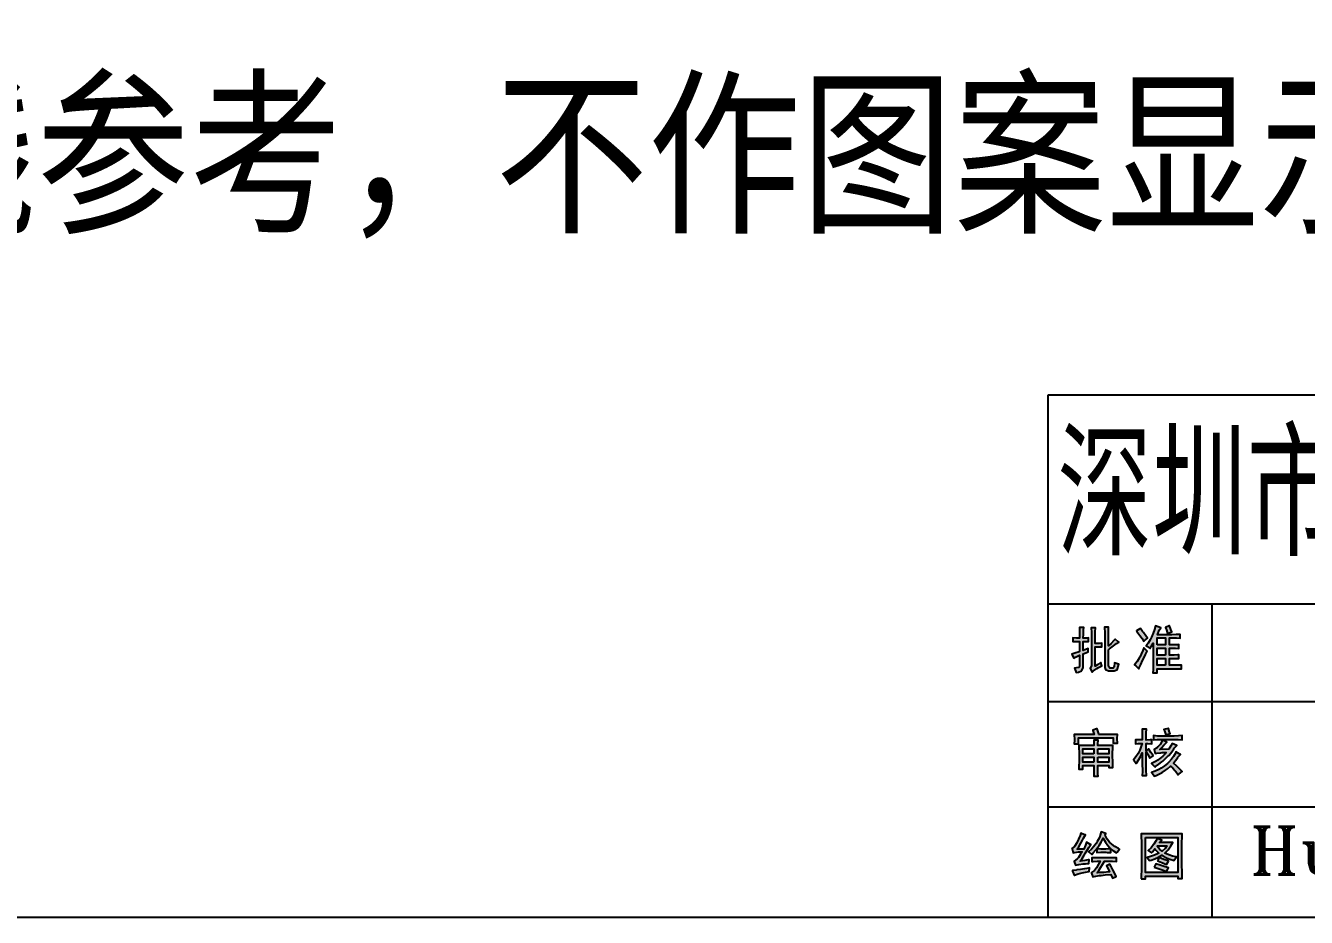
# Model space of a CAD drawing. Header units: millimetres. Extents: x 3718 to 70963, y 572 to 15149.
# Drawn here: x 4135.4 to 4191, y 574.5 to 613.2 of the extents above; entities that cross this region are included whole.
import ezdxf
from ezdxf.enums import TextEntityAlignment as Align

# ---------------------------------------------------------------- set-up
doc = ezdxf.new("R2010")
doc.units = ezdxf.units.MM
doc.header["$LTSCALE"] = 3
doc.layers.add('TEXT', color=40, linetype='Continuous')
doc.styles.add('th', font='SimSun.ttf')
doc.styles.add('外框字母3', font='romant.shx')
doc.styles.add('外框文字', font='NSimSun.ttf')

msp = doc.modelspace()

# ---------------------------------------------------------------- hatches: boundary and pattern name
at = {"linetype": 'ByBlock'}
h = msp.add_hatch(color=256, dxfattribs=at)
h.paths.add_polyline_path([(4184.476, 586.317), (4184.476, 586.615), (4184.848, 586.615), (4184.848, 586.317)], flags=16)
h.paths.add_polyline_path([(4184.848, 585.874), (4184.476, 585.874), (4184.476, 586.172), (4184.848, 586.172)], flags=16)
h.paths.add_polyline_path([(4184.848, 585.431), (4184.476, 585.431), (4184.476, 585.729), (4184.848, 585.729)], flags=16)
h.paths.add_polyline_path([(4183.859, 586.077), (4183.792, 585.916), (4183.726, 585.775), (4183.701, 585.733), (4183.61, 585.588), (4183.502, 585.448), (4183.552, 585.402), (4183.68, 585.269), (4183.701, 585.315), (4183.767, 585.464), (4183.846, 585.642), (4183.896, 585.742), (4183.974, 585.899), (4184.053, 586.04), (4184.02, 586.069), (4183.9, 586.193)])
h.paths.add_polyline_path([(4181.912, 585.468), (4181.787, 585.394), (4181.787, 586.234), (4181.928, 586.234), (4182.081, 586.226), (4182.081, 586.388), (4181.986, 586.379), (4181.787, 586.375), (4181.787, 586.864), (4181.787, 586.876), (4181.808, 587.05), (4181.622, 587.05), (4181.622, 587.038), (4181.63, 586.864), (4181.63, 585.423), (4181.576, 585.29), (4181.655, 585.137), (4181.717, 585.187), (4181.87, 585.29), (4181.941, 585.327), (4182.081, 585.402), (4182.036, 585.555)])
h.paths.add_polyline_path([(4180.86, 585.729), (4180.942, 585.783), (4181.116, 585.866), (4181.116, 585.394), (4181.079, 585.332), (4181.071, 585.332), (4180.897, 585.307), (4180.909, 585.282), (4180.967, 585.112), (4181.063, 585.137), (4181.203, 585.191), (4181.274, 585.323), (4181.274, 585.924), (4181.319, 585.944), (4181.489, 586.015), (4181.481, 586.164), (4181.41, 586.135), (4181.274, 586.077), (4181.274, 586.466), (4181.319, 586.466), (4181.497, 586.458), (4181.497, 586.615), (4181.439, 586.611), (4181.274, 586.607), (4181.278, 586.785), (4181.282, 586.967), (4181.295, 587.075), (4181.108, 587.075), (4181.112, 586.963), (4181.116, 586.794), (4181.116, 586.607), (4180.98, 586.607), (4180.827, 586.615), (4180.827, 586.458), (4180.926, 586.462), (4181.116, 586.466), (4181.116, 586.023), (4181.092, 586.015), (4180.905, 585.949), (4180.773, 585.907), (4180.789, 585.882)])
h.paths.add_polyline_path([(4182.62, 585.369), (4182.574, 585.307), (4182.433, 585.307), (4182.363, 585.394), (4182.363, 586.102), (4182.413, 586.139), (4182.587, 586.272), (4182.719, 586.371), (4182.815, 586.437), (4182.794, 586.454), (4182.665, 586.57), (4182.607, 586.504), (4182.483, 586.375), (4182.363, 586.28), (4182.363, 586.889), (4182.363, 586.914), (4182.371, 587.083), (4182.197, 587.083), (4182.197, 587.038), (4182.206, 586.864), (4182.206, 585.332), (4182.235, 585.24), (4182.371, 585.182), (4182.62, 585.182), (4182.736, 585.236), (4182.761, 585.278), (4182.815, 585.476), (4182.798, 585.476), (4182.636, 585.534)])
h.paths.add_polyline_path([(4183.726, 587.009), (4183.581, 586.918), (4183.602, 586.893), (4183.734, 586.723), (4183.83, 586.586), (4183.892, 586.475), (4183.917, 586.495), (4184.061, 586.607), (4183.995, 586.702), (4183.892, 586.847), (4183.85, 586.901), (4183.751, 587.021)])
h.paths.add_polyline_path([(4184.997, 587.137), (4184.84, 587.075), (4184.882, 586.967), (4184.927, 586.81), (4184.952, 586.823), (4185.113, 586.881), (4185.08, 586.976), (4185.014, 587.146)])
h.paths.add_polyline_path([(4184.306, 585.236), (4184.298, 585.095), (4184.476, 585.095), (4184.476, 585.282), (4185.176, 585.282), (4185.192, 585.282), (4185.374, 585.278), (4185.536, 585.269), (4185.536, 585.439), (4185.408, 585.435), (4185.234, 585.431), (4185.014, 585.431), (4185.014, 585.729), (4185.089, 585.729), (4185.275, 585.729), (4185.424, 585.721), (4185.424, 585.882), (4185.374, 585.878), (4185.213, 585.874), (4185.014, 585.874), (4185.014, 586.172), (4185.089, 586.172), (4185.271, 586.172), (4185.424, 586.164), (4185.424, 586.326), (4185.37, 586.321), (4185.209, 586.317), (4185.014, 586.317), (4185.014, 586.615), (4185.122, 586.615), (4185.138, 586.615), (4185.312, 586.615), (4185.482, 586.607), (4185.482, 586.765), (4185.47, 586.765), (4185.3, 586.76), (4185.122, 586.756), (4184.492, 586.756), (4184.571, 586.947), (4184.633, 587.059), (4184.567, 587.079), (4184.405, 587.137), (4184.368, 586.984), (4184.31, 586.818), (4184.235, 586.653), (4184.177, 586.541), (4184.086, 586.388), (4183.999, 586.28), (4184.037, 586.255), (4184.173, 586.156), (4184.227, 586.239), (4184.306, 586.388), (4184.306, 585.547), (4184.306, 585.414)])
h = msp.add_hatch(color=256, dxfattribs=at)
h.paths.add_polyline_path([(4181.738, 581.589), (4181.257, 581.589), (4181.257, 581.8), (4181.738, 581.8)], flags=16)
h.paths.add_polyline_path([(4181.738, 581.224), (4181.257, 581.224), (4181.257, 581.439), (4181.738, 581.439)], flags=16)
h.paths.add_polyline_path([(4181.738, 580.955), (4181.734, 580.777), (4181.73, 580.624), (4181.916, 580.624), (4181.912, 580.715), (4181.908, 580.884), (4181.904, 581.075), (4182.384, 581.075), (4182.384, 580.996), (4182.558, 580.996), (4182.554, 581.096), (4182.554, 581.265), (4182.55, 581.473), (4182.55, 581.634), (4182.554, 581.812), (4182.558, 581.953), (4181.904, 581.953), (4181.908, 582.011), (4181.916, 582.181), (4181.73, 582.181), (4181.734, 582.123), (4181.738, 581.953), (4181.084, 581.953), (4181.088, 581.829), (4181.092, 581.659), (4181.092, 581.448), (4181.092, 581.444), (4181.092, 581.236), (4181.088, 581.067), (4181.084, 580.926), (4181.257, 580.926), (4181.257, 581.075), (4181.738, 581.075)])
h.paths.add_polyline_path([(4181.904, 581.439), (4182.384, 581.439), (4182.384, 581.224), (4181.904, 581.224)], flags=16)
h.paths.add_polyline_path([(4181.904, 581.8), (4182.384, 581.8), (4182.384, 581.589), (4181.904, 581.589)], flags=16)
h.paths.add_polyline_path([(4183.834, 581.013), (4183.838, 580.988), (4183.838, 580.818), (4183.825, 580.64), (4184.012, 580.64), (4184.012, 580.669), (4184.003, 580.843), (4184.003, 581.013), (4184.003, 581.667), (4184.07, 581.555), (4184.161, 581.394), (4184.169, 581.398), (4184.314, 581.493), (4184.302, 581.51), (4184.21, 581.646), (4184.111, 581.8), (4184.003, 581.721), (4184.003, 582.032), (4184.074, 582.032), (4184.252, 582.023), (4184.252, 582.201), (4184.173, 582.193), (4184.003, 582.181), (4184.003, 582.384), (4184.003, 582.5), (4184.012, 582.661), (4183.825, 582.661), (4183.834, 582.566), (4183.834, 582.384), (4183.834, 582.189), (4183.722, 582.193), (4183.544, 582.201), (4183.544, 582.023), (4183.66, 582.028), (4183.825, 582.032), (4183.792, 581.912), (4183.73, 581.75), (4183.66, 581.605), (4183.556, 581.452), (4183.457, 581.332), (4183.469, 581.315), (4183.568, 581.166), (4183.581, 581.178), (4183.684, 581.336), (4183.767, 581.485), (4183.834, 581.626)])
h.paths.add_polyline_path([(4185.403, 582.363), (4185.225, 582.359), (4184.562, 582.359), (4184.492, 582.359), (4184.322, 582.375), (4184.322, 582.201), (4184.48, 582.21), (4185.225, 582.21), (4185.395, 582.206), (4185.561, 582.201), (4185.561, 582.375)])
h.paths.add_polyline_path([(4184.844, 581.601), (4184.724, 581.481), (4184.587, 581.369), (4184.533, 581.328), (4184.384, 581.236), (4184.235, 581.166), (4184.26, 581.141), (4184.384, 581.021), (4184.405, 581.034), (4184.546, 581.133), (4184.683, 581.236), (4184.724, 581.265), (4184.848, 581.377), (4184.977, 581.51), (4184.997, 581.535), (4185.117, 581.675), (4185.204, 581.8), (4185.225, 581.829), (4185.329, 581.953), (4185.126, 582.04), (4185.076, 581.928), (4184.985, 581.783), (4184.596, 581.775), (4184.662, 581.841), (4184.774, 581.961), (4184.782, 581.97), (4184.906, 582.086), (4184.72, 582.189), (4184.699, 582.152), (4184.604, 581.994), (4184.509, 581.883), (4184.48, 581.854), (4184.347, 581.775), (4184.401, 581.597), (4184.463, 581.609), (4184.633, 581.634), (4184.699, 581.638), (4184.877, 581.642)])
h.paths.add_polyline_path([(4184.658, 580.959), (4184.558, 580.905), (4184.401, 580.835), (4184.235, 580.777), (4184.264, 580.748), (4184.368, 580.615), (4184.459, 580.657), (4184.612, 580.731), (4184.691, 580.777), (4184.836, 580.872), (4184.927, 580.938), (4185.064, 581.058), (4185.159, 580.963), (4185.267, 580.847), (4185.291, 580.814), (4185.391, 580.677), (4185.428, 580.715), (4185.561, 580.818), (4185.461, 580.926), (4185.445, 580.942), (4185.333, 581.05), (4185.188, 581.183), (4185.283, 581.303), (4185.374, 581.431), (4185.378, 581.435), (4185.49, 581.564), (4185.44, 581.584), (4185.296, 581.667), (4185.275, 581.622), (4185.188, 581.464), (4185.101, 581.352), (4184.977, 581.216), (4184.931, 581.174), (4184.803, 581.063)])
h.paths.add_polyline_path([(4184.952, 582.682), (4184.774, 582.649), (4184.794, 582.583), (4184.852, 582.413), (4184.865, 582.417), (4185.039, 582.467), (4185.018, 582.529), (4184.968, 582.686)])
h.paths.add_polyline_path([(4180.889, 582.226), (4180.889, 582.185), (4180.881, 582.015), (4181.063, 582.015), (4181.063, 582.28), (4182.57, 582.28), (4182.57, 582.048), (4182.753, 582.048), (4182.753, 582.065), (4182.744, 582.235), (4182.744, 582.255), (4182.753, 582.429), (4181.957, 582.429), (4181.937, 582.491), (4181.879, 582.678), (4181.85, 582.665), (4181.684, 582.616), (4181.692, 582.599), (4181.754, 582.429), (4180.881, 582.429), (4180.881, 582.396)])
h = msp.add_hatch(color=256, dxfattribs=at)
h.paths.add_polyline_path([(4181.883, 577.775), (4181.829, 577.692), (4181.725, 577.552), (4181.638, 577.456), (4181.502, 577.34), (4181.514, 577.332), (4181.647, 577.216), (4181.705, 577.286), (4181.821, 577.423), (4181.92, 577.543), (4181.966, 577.61), (4182.048, 577.75), (4182.131, 577.924), (4182.148, 577.891), (4182.239, 577.75), (4182.342, 577.605), (4182.429, 577.506), (4182.558, 577.398), (4182.723, 577.286), (4182.744, 577.32), (4182.848, 577.456), (4182.798, 577.477), (4182.649, 577.564), (4182.512, 577.667), (4182.417, 577.754), (4182.318, 577.887), (4182.218, 578.057), (4182.255, 578.135), (4182.21, 578.148), (4182.052, 578.198), (4182.04, 578.16), (4181.99, 577.995), (4181.961, 577.928)])
h.paths.add_polyline_path([(4183.786, 576.164), (4183.972, 576.164), (4183.972, 576.28), (4185.381, 576.28), (4185.381, 576.181), (4185.563, 576.181), (4185.563, 576.185), (4185.559, 576.355), (4185.559, 576.529), (4185.555, 576.702), (4185.555, 577.614), (4185.555, 577.771), (4185.559, 577.945), (4185.563, 578.111), (4183.786, 578.111), (4183.79, 577.962), (4183.794, 577.792), (4183.794, 577.614), (4183.794, 576.711), (4183.794, 576.682), (4183.794, 576.504), (4183.79, 576.334)])
h.paths.add_polyline_path([(4182.467, 576.346), (4182.537, 576.189), (4182.549, 576.197), (4182.707, 576.268), (4182.657, 576.363), (4182.562, 576.545), (4182.487, 576.69), (4182.434, 576.802), (4182.289, 576.719), (4182.351, 576.591), (4182.413, 576.462), (4182.384, 576.462), (4182.168, 576.442), (4181.999, 576.433), (4181.874, 576.429), (4181.945, 576.52), (4182.044, 576.669), (4182.11, 576.777), (4182.202, 576.926), (4182.483, 576.926), (4182.541, 576.926), (4182.715, 576.914), (4182.715, 577.075), (4182.649, 577.071), (4182.483, 577.067), (4181.874, 577.067), (4181.812, 577.067), (4181.647, 577.075), (4181.647, 576.914), (4181.7, 576.918), (4181.874, 576.926), (4182.007, 576.926), (4181.941, 576.798), (4181.85, 576.64), (4181.758, 576.529), (4181.626, 576.437), (4181.638, 576.408), (4181.696, 576.243), (4181.825, 576.272), (4181.974, 576.305), (4182.057, 576.313), (4182.222, 576.33), (4182.467, 576.35)])
h.paths.add_polyline_path([(4182.434, 577.46), (4182.255, 577.456), (4182.036, 577.456), (4181.866, 577.465), (4181.866, 577.303), (4182.036, 577.315), (4182.255, 577.315), (4182.313, 577.311), (4182.475, 577.303), (4182.475, 577.465)], flags=17)
h.paths.add_polyline_path([(4183.972, 577.949), (4185.381, 577.949), (4185.381, 576.437), (4183.972, 576.437)], flags=16)
h.paths.add_polyline_path([(4184.73, 577.158), (4184.879, 577.079), (4185.037, 577.013), (4185.211, 576.959), (4185.219, 576.976), (4185.318, 577.121), (4185.302, 577.121), (4185.149, 577.146), (4184.983, 577.199), (4184.813, 577.278), (4184.821, 577.286), (4184.958, 577.427), (4185.041, 577.543), (4185.074, 577.593), (4185.165, 577.738), (4184.581, 577.738), (4184.681, 577.846), (4184.639, 577.858), (4184.478, 577.916), (4184.436, 577.829), (4184.337, 577.667), (4184.324, 577.651), (4184.217, 577.51), (4184.097, 577.394), (4184.237, 577.295), (4184.271, 577.332), (4184.378, 577.465), (4184.424, 577.407), (4184.556, 577.278), (4184.523, 577.262), (4184.358, 577.183), (4184.196, 577.125), (4184.043, 577.092), (4184.051, 577.088), (4184.15, 576.951), (4184.217, 576.972), (4184.374, 577.03), (4184.532, 577.104), (4184.681, 577.191)], flags=0)
h.paths.add_polyline_path([(4184.602, 577.431), (4184.478, 577.572), (4184.494, 577.597), (4184.9, 577.597), (4184.821, 577.481), (4184.697, 577.357)], flags=0)
h.paths.add_polyline_path([(4184.494, 576.943), (4184.54, 576.926), (4184.685, 576.872), (4184.892, 576.781), (4184.971, 576.934), (4184.921, 576.951), (4184.776, 577.005), (4184.573, 577.084)], flags=0)
h.paths.add_polyline_path([(4184.345, 576.669), (4184.387, 576.657), (4184.527, 576.616), (4184.697, 576.558), (4184.892, 576.483), (4184.979, 576.632), (4184.925, 576.653), (4184.784, 576.702), (4184.614, 576.76), (4184.416, 576.818)], flags=0)
h.paths.add_polyline_path([(4181.493, 576.98), (4181.336, 576.959), (4181.141, 576.934), (4181.22, 577.042), (4181.307, 577.183), (4181.377, 577.295), (4181.469, 577.456), (4181.514, 577.527), (4181.601, 577.651), (4181.564, 577.663), (4181.415, 577.746), (4181.373, 577.626), (4181.299, 577.456), (4181.017, 577.456), (4181.079, 577.552), (4181.17, 577.705), (4181.237, 577.837), (4181.282, 577.933), (4181.369, 578.065), (4181.328, 578.078), (4181.166, 578.144), (4181.137, 578.044), (4181.075, 577.883), (4181, 577.73), (4180.893, 577.564), (4180.785, 577.473), (4180.789, 577.46), (4180.839, 577.295), (4180.889, 577.307), (4181.063, 577.332), (4181.228, 577.34), (4181.162, 577.228), (4181.071, 577.092), (4181.013, 577.03), (4180.876, 576.934), (4180.885, 576.918), (4180.938, 576.756), (4181.083, 576.781), (4181.266, 576.81), (4181.369, 576.818), (4181.522, 576.827), (4181.531, 576.984)])
h.paths.add_polyline_path([(4181.51, 576.624), (4181.344, 576.595), (4181.328, 576.595), (4181.158, 576.57), (4180.992, 576.545), (4180.976, 576.541), (4180.806, 576.516), (4180.814, 576.487), (4180.876, 576.321), (4180.889, 576.326), (4181.05, 576.375), (4181.22, 576.421), (4181.373, 576.45), (4181.531, 576.483), (4181.547, 576.632)])

# ---------------------------------------------------------------- linework, layer by layer
for p, q in [((4246.716, 597.157), (4179.733, 597.157)), ((4179.733, 597.157), (4179.733, 574.488)), ((4179.733, 597.157), (4179.733, 574.488)), ((4246.716, 588.087), (4179.733, 588.087)), ((4186.846, 588.087), (4186.846, 574.488)), ((4246.716, 583.845), (4179.733, 583.845)), ((4246.716, 579.278), (4179.733, 579.278))]:
    msp.add_line(p, q, dxfattribs=at)
for points in [[(4246.716, 574.488), (4080.741, 574.488), (4080.741, 693.634), (4246.716, 693.634)], [(4180.86, 585.729), (4180.942, 585.783), (4181.116, 585.866), (4181.116, 585.394), (4181.079, 585.332), (4181.071, 585.332), (4180.897, 585.307), (4180.909, 585.282), (4180.967, 585.112), (4181.063, 585.137), (4181.203, 585.191), (4181.274, 585.323), (4181.274, 585.924), (4181.319, 585.944), (4181.489, 586.015), (4181.481, 586.164), (4181.41, 586.135), (4181.274, 586.077), (4181.274, 586.466), (4181.319, 586.466), (4181.497, 586.458), (4181.497, 586.615), (4181.439, 586.611), (4181.274, 586.607), (4181.278, 586.785), (4181.282, 586.967), (4181.295, 587.075), (4181.108, 587.075), (4181.112, 586.963), (4181.116, 586.794), (4181.116, 586.607), (4180.98, 586.607), (4180.827, 586.615), (4180.827, 586.458), (4180.926, 586.462), (4181.116, 586.466), (4181.116, 586.023), (4181.092, 586.015), (4180.905, 585.949), (4180.773, 585.907), (4180.789, 585.882)], [(4181.912, 585.468), (4181.787, 585.394), (4181.787, 586.234), (4181.928, 586.234), (4182.081, 586.226), (4182.081, 586.388), (4181.986, 586.379), (4181.787, 586.375), (4181.787, 586.864), (4181.787, 586.876), (4181.808, 587.05), (4181.622, 587.05), (4181.622, 587.038), (4181.63, 586.864), (4181.63, 585.423), (4181.576, 585.29), (4181.655, 585.137), (4181.717, 585.187), (4181.87, 585.29), (4181.941, 585.327), (4182.081, 585.402), (4182.036, 585.555)], [(4182.62, 585.369), (4182.574, 585.307), (4182.433, 585.307), (4182.363, 585.394), (4182.363, 586.102), (4182.413, 586.139), (4182.587, 586.272), (4182.719, 586.371), (4182.815, 586.437), (4182.794, 586.454), (4182.665, 586.57), (4182.607, 586.504), (4182.483, 586.375), (4182.363, 586.28), (4182.363, 586.889), (4182.363, 586.914), (4182.371, 587.083), (4182.197, 587.083), (4182.197, 587.038), (4182.206, 586.864), (4182.206, 585.332), (4182.235, 585.24), (4182.371, 585.182), (4182.62, 585.182), (4182.736, 585.236), (4182.761, 585.278), (4182.815, 585.476), (4182.798, 585.476), (4182.636, 585.534)], [(4183.726, 587.009), (4183.581, 586.918), (4183.602, 586.893), (4183.734, 586.723), (4183.83, 586.586), (4183.892, 586.475), (4183.917, 586.495), (4184.061, 586.607), (4183.995, 586.702), (4183.892, 586.847), (4183.85, 586.901), (4183.751, 587.021)], [(4184.306, 585.236), (4184.298, 585.095), (4184.476, 585.095), (4184.476, 585.282), (4185.176, 585.282), (4185.192, 585.282), (4185.374, 585.278), (4185.536, 585.269), (4185.536, 585.439), (4185.408, 585.435), (4185.234, 585.431), (4185.014, 585.431), (4185.014, 585.729), (4185.089, 585.729), (4185.275, 585.729), (4185.424, 585.721), (4185.424, 585.882), (4185.374, 585.878), (4185.213, 585.874), (4185.014, 585.874), (4185.014, 586.172), (4185.089, 586.172), (4185.271, 586.172), (4185.424, 586.164), (4185.424, 586.326), (4185.37, 586.321), (4185.209, 586.317), (4185.014, 586.317), (4185.014, 586.615), (4185.122, 586.615), (4185.138, 586.615), (4185.312, 586.615), (4185.482, 586.607), (4185.482, 586.765), (4185.47, 586.765), (4185.3, 586.76), (4185.122, 586.756), (4184.492, 586.756), (4184.571, 586.947), (4184.633, 587.059), (4184.567, 587.079), (4184.405, 587.137), (4184.368, 586.984), (4184.31, 586.818), (4184.235, 586.653), (4184.177, 586.541), (4184.086, 586.388), (4183.999, 586.28), (4184.037, 586.255), (4184.173, 586.156), (4184.227, 586.239), (4184.306, 586.388), (4184.306, 585.547), (4184.306, 585.414)], [(4184.997, 587.137), (4184.84, 587.075), (4184.882, 586.967), (4184.927, 586.81), (4184.952, 586.823), (4185.113, 586.881), (4185.08, 586.976), (4185.014, 587.146)], [(4183.859, 586.077), (4183.792, 585.916), (4183.726, 585.775), (4183.701, 585.733), (4183.61, 585.588), (4183.502, 585.448), (4183.552, 585.402), (4183.68, 585.269), (4183.701, 585.315), (4183.767, 585.464), (4183.846, 585.642), (4183.896, 585.742), (4183.974, 585.899), (4184.053, 586.04), (4184.02, 586.069), (4183.9, 586.193)], [(4184.476, 586.317), (4184.476, 586.615), (4184.848, 586.615), (4184.848, 586.317)], [(4184.848, 585.874), (4184.476, 585.874), (4184.476, 586.172), (4184.848, 586.172)], [(4184.848, 585.431), (4184.476, 585.431), (4184.476, 585.729), (4184.848, 585.729)], [(4185.536, 585.439), (4185.536, 585.439)], [(4180.889, 582.226), (4180.889, 582.185), (4180.881, 582.015), (4181.063, 582.015), (4181.063, 582.28), (4182.57, 582.28), (4182.57, 582.048), (4182.753, 582.048), (4182.753, 582.065), (4182.744, 582.235), (4182.744, 582.255), (4182.753, 582.429), (4181.957, 582.429), (4181.937, 582.491), (4181.879, 582.678), (4181.85, 582.665), (4181.684, 582.616), (4181.692, 582.599), (4181.754, 582.429), (4180.881, 582.429), (4180.881, 582.396)], [(4183.834, 581.013), (4183.838, 580.988), (4183.838, 580.818), (4183.825, 580.64), (4184.012, 580.64), (4184.012, 580.669), (4184.003, 580.843), (4184.003, 581.013), (4184.003, 581.667), (4184.07, 581.555), (4184.161, 581.394), (4184.169, 581.398), (4184.314, 581.493), (4184.302, 581.51), (4184.21, 581.646), (4184.111, 581.8), (4184.003, 581.721), (4184.003, 582.032), (4184.074, 582.032), (4184.252, 582.023), (4184.252, 582.201), (4184.173, 582.193), (4184.003, 582.181), (4184.003, 582.384), (4184.003, 582.5), (4184.012, 582.661), (4183.825, 582.661), (4183.834, 582.566), (4183.834, 582.384), (4183.834, 582.189), (4183.722, 582.193), (4183.544, 582.201), (4183.544, 582.023), (4183.66, 582.028), (4183.825, 582.032), (4183.792, 581.912), (4183.73, 581.75), (4183.66, 581.605), (4183.556, 581.452), (4183.457, 581.332), (4183.469, 581.315), (4183.568, 581.166), (4183.581, 581.178), (4183.684, 581.336), (4183.767, 581.485), (4183.834, 581.626)], [(4185.403, 582.363), (4185.225, 582.359), (4184.562, 582.359), (4184.492, 582.359), (4184.322, 582.375), (4184.322, 582.201), (4184.48, 582.21), (4185.225, 582.21), (4185.395, 582.206), (4185.561, 582.201), (4185.561, 582.375)], [(4184.952, 582.682), (4184.774, 582.649), (4184.794, 582.583), (4184.852, 582.413), (4184.865, 582.417), (4185.039, 582.467), (4185.018, 582.529), (4184.968, 582.686)], [(4181.738, 580.955), (4181.734, 580.777), (4181.73, 580.624), (4181.916, 580.624), (4181.912, 580.715), (4181.908, 580.884), (4181.904, 581.075), (4182.384, 581.075), (4182.384, 580.996), (4182.558, 580.996), (4182.554, 581.096), (4182.554, 581.265), (4182.55, 581.473), (4182.55, 581.634), (4182.554, 581.812), (4182.558, 581.953), (4181.904, 581.953), (4181.908, 582.011), (4181.916, 582.181), (4181.73, 582.181), (4181.734, 582.123), (4181.738, 581.953), (4181.084, 581.953), (4181.088, 581.829), (4181.092, 581.659), (4181.092, 581.448), (4181.092, 581.444), (4181.092, 581.236), (4181.088, 581.067), (4181.084, 580.926), (4181.257, 580.926), (4181.257, 581.075), (4181.738, 581.075)], [(4181.738, 581.589), (4181.257, 581.589), (4181.257, 581.8), (4181.738, 581.8)], [(4181.904, 581.8), (4182.384, 581.8), (4182.384, 581.589), (4181.904, 581.589)], [(4184.844, 581.601), (4184.724, 581.481), (4184.587, 581.369), (4184.533, 581.328), (4184.384, 581.236), (4184.235, 581.166), (4184.26, 581.141), (4184.384, 581.021), (4184.405, 581.034), (4184.546, 581.133), (4184.683, 581.236), (4184.724, 581.265), (4184.848, 581.377), (4184.977, 581.51), (4184.997, 581.535), (4185.117, 581.675), (4185.204, 581.8), (4185.225, 581.829), (4185.329, 581.953), (4185.126, 582.04), (4185.076, 581.928), (4184.985, 581.783), (4184.596, 581.775), (4184.662, 581.841), (4184.774, 581.961), (4184.782, 581.97), (4184.906, 582.086), (4184.72, 582.189), (4184.699, 582.152), (4184.604, 581.994), (4184.509, 581.883), (4184.48, 581.854), (4184.347, 581.775), (4184.401, 581.597), (4184.463, 581.609), (4184.633, 581.634), (4184.699, 581.638), (4184.877, 581.642)], [(4181.738, 581.224), (4181.257, 581.224), (4181.257, 581.439), (4181.738, 581.439)], [(4181.904, 581.439), (4182.384, 581.439), (4182.384, 581.224), (4181.904, 581.224)], [(4184.658, 580.959), (4184.558, 580.905), (4184.401, 580.835), (4184.235, 580.777), (4184.264, 580.748), (4184.368, 580.615), (4184.459, 580.657), (4184.612, 580.731), (4184.691, 580.777), (4184.836, 580.872), (4184.927, 580.938), (4185.064, 581.058), (4185.159, 580.963), (4185.267, 580.847), (4185.291, 580.814), (4185.391, 580.677), (4185.428, 580.715), (4185.561, 580.818), (4185.461, 580.926), (4185.445, 580.942), (4185.333, 581.05), (4185.188, 581.183), (4185.283, 581.303), (4185.374, 581.431), (4185.378, 581.435), (4185.49, 581.564), (4185.44, 581.584), (4185.296, 581.667), (4185.275, 581.622), (4185.188, 581.464), (4185.101, 581.352), (4184.977, 581.216), (4184.931, 581.174), (4184.803, 581.063)], [(4181.493, 576.98), (4181.336, 576.959), (4181.141, 576.934), (4181.22, 577.042), (4181.307, 577.183), (4181.377, 577.295), (4181.469, 577.456), (4181.514, 577.527), (4181.601, 577.651), (4181.564, 577.663), (4181.415, 577.746), (4181.373, 577.626), (4181.299, 577.456), (4181.017, 577.456), (4181.079, 577.552), (4181.17, 577.705), (4181.237, 577.837), (4181.282, 577.933), (4181.369, 578.065), (4181.328, 578.078), (4181.166, 578.144), (4181.137, 578.044), (4181.075, 577.883), (4181, 577.73), (4180.893, 577.564), (4180.785, 577.473), (4180.789, 577.46), (4180.839, 577.295), (4180.889, 577.307), (4181.063, 577.332), (4181.228, 577.34), (4181.162, 577.228), (4181.071, 577.092), (4181.013, 577.03), (4180.876, 576.934), (4180.885, 576.918), (4180.938, 576.756), (4181.083, 576.781), (4181.266, 576.81), (4181.369, 576.818), (4181.522, 576.827), (4181.531, 576.984)], [(4181.883, 577.775), (4181.829, 577.692), (4181.725, 577.552), (4181.638, 577.456), (4181.502, 577.34), (4181.514, 577.332), (4181.647, 577.216), (4181.705, 577.286), (4181.821, 577.423), (4181.92, 577.543), (4181.966, 577.61), (4182.048, 577.75), (4182.131, 577.924), (4182.148, 577.891), (4182.239, 577.75), (4182.342, 577.605), (4182.429, 577.506), (4182.558, 577.398), (4182.723, 577.286), (4182.744, 577.32), (4182.848, 577.456), (4182.798, 577.477), (4182.649, 577.564), (4182.512, 577.667), (4182.417, 577.754), (4182.318, 577.887), (4182.218, 578.057), (4182.255, 578.135), (4182.21, 578.148), (4182.052, 578.198), (4182.04, 578.16), (4181.99, 577.995), (4181.961, 577.928)], [(4183.786, 576.164), (4183.972, 576.164), (4183.972, 576.28), (4185.381, 576.28), (4185.381, 576.181), (4185.563, 576.181), (4185.563, 576.185), (4185.559, 576.355), (4185.559, 576.529), (4185.555, 576.702), (4185.555, 577.614), (4185.555, 577.771), (4185.559, 577.945), (4185.563, 578.111), (4183.786, 578.111), (4183.79, 577.962), (4183.794, 577.792), (4183.794, 577.614), (4183.794, 576.711), (4183.794, 576.682), (4183.794, 576.504), (4183.79, 576.334)], [(4183.972, 577.949), (4185.381, 577.949), (4185.381, 576.437), (4183.972, 576.437)], [(4184.73, 577.158), (4184.879, 577.079), (4185.037, 577.013), (4185.211, 576.959), (4185.219, 576.976), (4185.318, 577.121), (4185.302, 577.121), (4185.149, 577.146), (4184.983, 577.199), (4184.813, 577.278), (4184.821, 577.286), (4184.958, 577.427), (4185.041, 577.543), (4185.074, 577.593), (4185.165, 577.738), (4184.581, 577.738), (4184.681, 577.846), (4184.639, 577.858), (4184.478, 577.916), (4184.436, 577.829), (4184.337, 577.667), (4184.324, 577.651), (4184.217, 577.51), (4184.097, 577.394), (4184.237, 577.295), (4184.271, 577.332), (4184.378, 577.465), (4184.424, 577.407), (4184.556, 577.278), (4184.523, 577.262), (4184.358, 577.183), (4184.196, 577.125), (4184.043, 577.092), (4184.051, 577.088), (4184.15, 576.951), (4184.217, 576.972), (4184.374, 577.03), (4184.532, 577.104), (4184.681, 577.191)], [(4182.434, 577.46), (4182.255, 577.456), (4182.036, 577.456), (4181.866, 577.465), (4181.866, 577.303), (4182.036, 577.315), (4182.255, 577.315), (4182.313, 577.311), (4182.475, 577.303), (4182.475, 577.465)], [(4184.602, 577.431), (4184.478, 577.572), (4184.494, 577.597), (4184.9, 577.597), (4184.821, 577.481), (4184.697, 577.357)], [(4182.467, 576.346), (4182.537, 576.189), (4182.549, 576.197), (4182.707, 576.268), (4182.657, 576.363), (4182.562, 576.545), (4182.487, 576.69), (4182.434, 576.802), (4182.289, 576.719), (4182.351, 576.591), (4182.413, 576.462), (4182.384, 576.462), (4182.168, 576.442), (4181.999, 576.433), (4181.874, 576.429), (4181.945, 576.52), (4182.044, 576.669), (4182.11, 576.777), (4182.202, 576.926), (4182.483, 576.926), (4182.541, 576.926), (4182.715, 576.914), (4182.715, 577.075), (4182.649, 577.071), (4182.483, 577.067), (4181.874, 577.067), (4181.812, 577.067), (4181.647, 577.075), (4181.647, 576.914), (4181.7, 576.918), (4181.874, 576.926), (4182.007, 576.926), (4181.941, 576.798), (4181.85, 576.64), (4181.758, 576.529), (4181.626, 576.437), (4181.638, 576.408), (4181.696, 576.243), (4181.825, 576.272), (4181.974, 576.305), (4182.057, 576.313), (4182.222, 576.33), (4182.467, 576.35)], [(4184.345, 576.669), (4184.387, 576.657), (4184.527, 576.616), (4184.697, 576.558), (4184.892, 576.483), (4184.892, 576.483), (4184.979, 576.632), (4184.925, 576.653), (4184.784, 576.702), (4184.614, 576.76), (4184.416, 576.818)], [(4184.494, 576.943), (4184.54, 576.926), (4184.685, 576.872), (4184.892, 576.781), (4184.971, 576.934), (4184.921, 576.951), (4184.776, 577.005), (4184.573, 577.084)], [(4181.51, 576.624), (4181.344, 576.595), (4181.328, 576.595), (4181.158, 576.57), (4180.992, 576.545), (4180.976, 576.541), (4180.806, 576.516), (4180.814, 576.487), (4180.876, 576.321), (4180.889, 576.326), (4181.05, 576.375), (4181.22, 576.421), (4181.373, 576.45), (4181.531, 576.483), (4181.547, 576.632)]]:
    msp.add_lwpolyline(points, close=True, dxfattribs=at)

# ---------------------------------------------------------------- texts
at = {"linetype": 'ByBlock', "style": '外框文字', "width": 0.618183}
msp.add_text('深圳市芸鑫河电子有限公司', height=4.67032, dxfattribs=at).set_placement((4180.151, 590.673), (4229.424, 590.673), align=Align.FIT)
at = {"linetype": 'ByBlock', "style": '外框字母3'}
msp.add_text('Hui', height=2.0699, dxfattribs=at).set_placement((4188.498, 576.347))
at = {"layer": 'TEXT', "linetype": 'ByBlock', "style": 'th', "width": 0.85}
msp.add_text('此页只供走线参考，不作图案显示效果 ！', height=5.7185, dxfattribs=at).set_placement((4096.089, 604.781))

doc.saveas('drawing.dxf')
